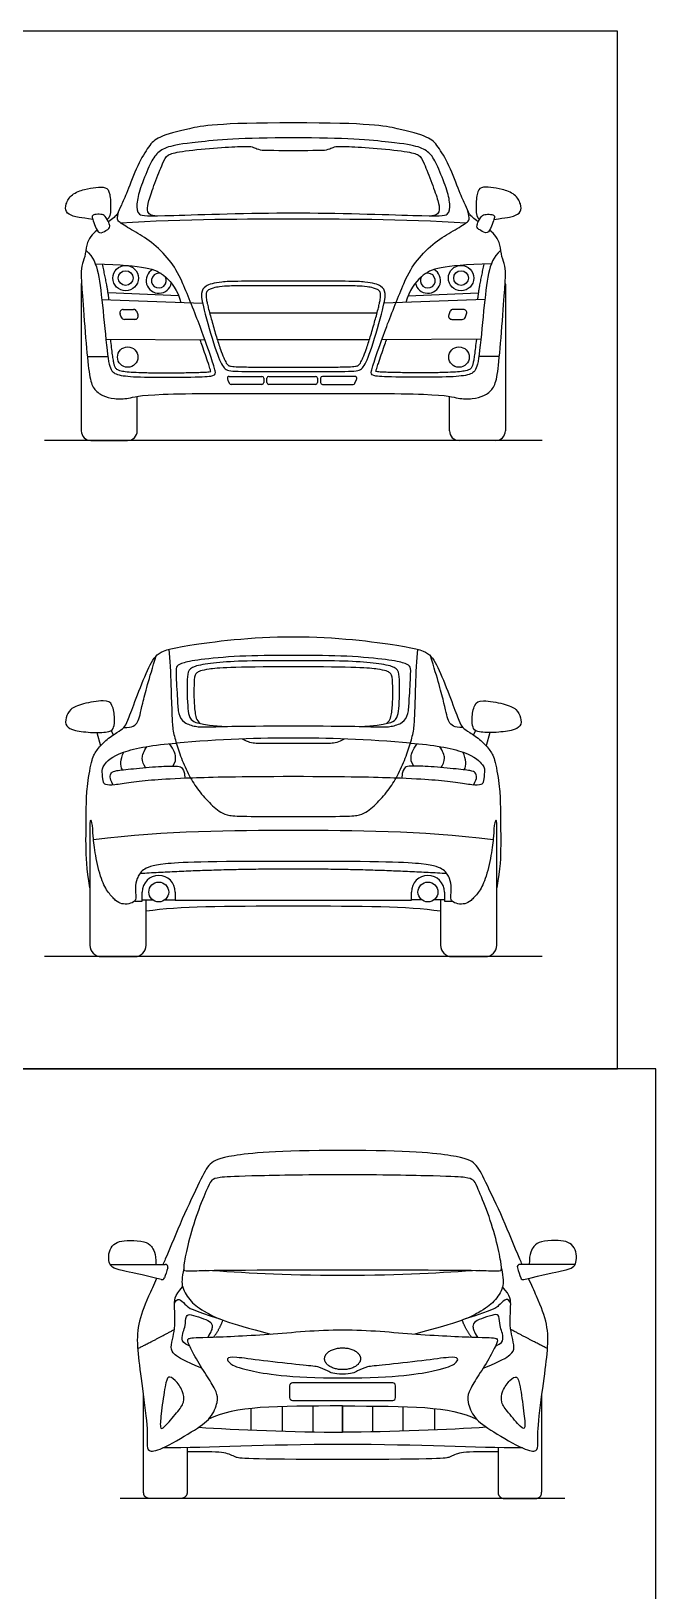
# Model space of a CAD drawing. Header units: millimetres. Extents: x 0.5 to 46.1, y 0.3 to 28.2.
# Drawn here: x 16.73 to 19.41, y 21.47 to 28.15 of the extents above; entities that cross this region are included whole.
import ezdxf

# ---------------------------------------------------------------- set-up
doc = ezdxf.new("R2010")
doc.units = ezdxf.units.MM
for name, color, linetype, true_color in [('AG-DIAGRAM', 7, 'Continuous', 0xfecc66), ('AG-TRANSPORT', 7, 'Continuous', 0x66ccff), ('X-VPRT', 6, 'Continuous', 0xff00ff)]:
    doc.layers.add(name, color=color, linetype=linetype, true_color=true_color)

msp = doc.modelspace()

# ---------------------------------------------------------------- linework, layer by layer
at = {"layer": 'AG-DIAGRAM'}
for points in [[(18.9206, 26.3935), (16.7907, 26.3935)], [(18.9206, 24.1836), (16.7907, 24.1836)], [(19.0182, 21.8638), (17.1148, 21.8638)]]:
    msp.add_lwpolyline(points, dxfattribs=at)
at = {"layer": 'AG-TRANSPORT'}
for p, q in [((17.0357, 26.9976), (17.4671, 26.9813)), ((18.6756, 26.9976), (18.2442, 26.9813)), ((17.0142, 25.143), (17.0301, 25.0859)), ((17.0757, 25.1514), (17.0844, 25.1325)), ((18.6356, 25.1514), (18.6269, 25.1325)), ((18.697, 25.143), (18.6812, 25.0859)), ((17.2085, 24.427), (17.2526, 24.427)), ((17.3061, 24.427), (17.3502, 24.427)), ((18.4052, 24.427), (18.3611, 24.427)), ((18.5028, 24.427), (18.4587, 24.427)), ((17.6736, 22.2489), (17.6736, 22.1568)), ((17.8082, 22.2573), (17.8082, 22.1518)), ((17.9387, 22.2594), (17.9387, 22.1488)), ((18.0665, 22.2596), (18.0665, 22.1477)), ((18.1943, 22.2594), (18.1943, 22.1488)), ((18.3247, 22.2573), (18.3247, 22.1518)), ((18.4593, 22.2489), (18.4593, 22.1568))]:
    msp.add_line(p, q, dxfattribs=at)
for points in [[(17.3647, 27.0134), (17.0623, 27.0262)], [(18.3465, 27.0134), (18.649, 27.0262)], [(17.4968, 26.9407), (17.8556, 26.9407), (18.2145, 26.9407)], [(17.0528, 26.8276), (17.4771, 26.824)], [(18.1809, 26.824), (17.8556, 26.824), (17.5304, 26.824)], [(18.6584, 26.8276), (18.2342, 26.824)], [(16.9733, 26.7535), (17.0615, 26.7535)], [(18.7379, 26.7535), (18.6498, 26.7535)], [(17.1763, 24.4215), (17.2085, 24.4215), (17.2085, 24.4602)], [(17.3502, 24.4602), (17.3502, 24.4259), (17.8556, 24.4259)], [(17.8556, 24.4259), (18.3611, 24.4259), (18.3611, 24.4602)], [(18.5028, 24.4602), (18.5028, 24.4215), (18.535, 24.4215)]]:
    msp.add_lwpolyline(points, dxfattribs=at)
for centre, radius in [((17.1376, 27.0888), 0.0544), ((17.1376, 27.0888), 0.0316), ((18.5737, 27.0888), 0.0544), ((18.5737, 27.0888), 0.0316), ((17.1465, 26.7505), 0.0438), ((18.5648, 26.7505), 0.0438), ((17.2794, 24.4602), 0.0426), ((18.4319, 24.4602), 0.0426)]:
    msp.add_circle(centre, radius, dxfattribs=at)
for centre, radius, start, end in [((17.2799, 27.0782), 0.0544, 119.65331, 348.2541), ((18.4314, 27.0782), 0.0544, 191.7459, 60.34669), ((16.9891, 27.0625), 0.0412, 167.91307, 180), ((17.2799, 27.0782), 0.0316, 71.192, 32.37011), ((18.4314, 27.0782), 0.0316, 147.62989, 108.808), ((18.7222, 27.0625), 0.0412, 0, 12.08693), ((17.1272, 26.9408), 0.0141, 90, 198.84323), ((17.1323, 26.9259), 0.0141, 198.84323, 270), ((17.172, 26.9408), 0.0141, 18.84323, 90), ((17.1771, 26.9259), 0.0141, 270, 18.84323), ((18.5342, 26.9259), 0.0141, 161.15677, 270), ((18.5393, 26.9408), 0.0141, 90, 161.15677), ((18.579, 26.9259), 0.0141, 270, 341.15677), ((18.5841, 26.9408), 0.0141, 341.15677, 90), ((17.581, 26.66), 0.00789, 90, 204.48668), ((17.7207, 26.66), 0.00789, 0, 90), ((17.7503, 26.66), 0.00789, 90, 180), ((17.9508, 26.66), 0.00789, 360, 90), ((17.9803, 26.66), 0.00789, 90, 180), ((18.1201, 26.66), 0.00789, 335.51332, 90), ((17.5895, 26.6412), 0.00789, 204.48668, 270), ((17.7207, 26.6412), 0.00789, 270, 0), ((17.7503, 26.6412), 0.00789, 180, 270), ((17.9508, 26.6412), 0.00789, 270, 360), ((17.9803, 26.6412), 0.00789, 180, 270), ((18.1115, 26.6412), 0.00789, 270, 335.51332), ((16.9891, 26.4346), 0.0412, 180, 270), ((17.146, 26.4346), 0.0412, 270, 0), ((18.5653, 26.4346), 0.0412, 180, 270), ((18.7222, 26.4346), 0.0412, 270, 0), ((17.2794, 24.4602), 0.0708, 360, 180), ((18.4319, 24.4602), 0.0708, 0, 180), ((17.0335, 24.2323), 0.0486, 180, 270), ((17.177, 24.2323), 0.0486, 270, 0), ((18.5343, 24.2323), 0.0486, 180, 270), ((18.6778, 24.2323), 0.0486, 270, 0), ((17.3074, 22.8548), 0.0112, 342.41624, 90), ((18.8256, 22.8548), 0.0112, 90, 197.58376), ((17.2929, 22.8116), 0.0112, 255.97549, 340.29117), ((18.8401, 22.8116), 0.0112, 199.70883, 284.02451), ((17.852, 22.3465), 0.0123, 90, 180), ((18.2809, 22.3465), 0.0123, 0, 90), ((17.852, 22.2955), 0.0123, 180, 270), ((18.2809, 22.2955), 0.0123, 270, 0)]:
    msp.add_arc(centre, radius, start, end, dxfattribs=at)
for points, knots in [([(17.8556, 27.7533), (17.5292, 27.7533), (17.4, 27.7276), (17.2707, 27.6929), (17.2385, 27.6575), (17.189, 27.5771), (17.142, 27.4491), (17.1176, 27.3989), (17.1034, 27.3609), (17.085, 27.3446), (17.0638, 27.3295)], [8.714685, 8.714685, 8.714685, 8.714685, 9.102107, 9.489528, 9.876949, 10.26437, 10.651791, 11.039213, 11.426634, 11.814055, 11.814055, 11.814055, 11.814055]), ([(18.6475, 27.3295), (18.6263, 27.3446), (18.6079, 27.3609), (18.5937, 27.3989), (18.5693, 27.4491), (18.5223, 27.5771), (18.4728, 27.6575), (18.4406, 27.6929), (18.3113, 27.7276), (18.182, 27.7533), (17.8556, 27.7533)], [5.615316, 5.615316, 5.615316, 5.615316, 6.002737, 6.390158, 6.777579, 7.165001, 7.552422, 7.939843, 8.327264, 8.714685, 8.714685, 8.714685, 8.714685]), ([(17.8556, 27.6894), (17.6366, 27.6894), (17.4063, 27.6688), (17.3143, 27.6518), (17.2674, 27.6248), (17.2404, 27.5739), (17.1966, 27.4678), (17.1831, 27.4054), (17.1876, 27.3546), (17.2494, 27.3533), (17.6688, 27.3681), (17.8556, 27.3681)], [5.093443, 5.093443, 5.093443, 5.093443, 5.659381, 6.225319, 6.791258, 7.357196, 7.923134, 8.489072, 9.05501, 9.620948, 10.186886, 10.186886, 10.186886, 10.186886]), ([(17.2628, 27.3552), (17.2366, 27.3553), (17.2291, 27.3837), (17.2333, 27.412), (17.2612, 27.4934), (17.2991, 27.5884), (17.3152, 27.6175), (17.362, 27.6306), (17.5203, 27.6471), (17.6423, 27.653), (17.676, 27.653), (17.6942, 27.6445), (17.7161, 27.6357), (17.7545, 27.6357), (17.8556, 27.6357)], [-2.797359, -2.797359, -2.797359, -2.797359, -2.564246, -2.331132, -2.098019, -1.864906, -1.631793, -1.398679, -1.165566, -0.932453, -0.69934, -0.466226, -0.233113, 0, 0, 0, 0]), ([(17.8556, 27.3681), (18.0425, 27.3681), (18.4619, 27.3533), (18.5237, 27.3546), (18.5282, 27.4054), (18.5147, 27.4678), (18.4709, 27.5739), (18.4439, 27.6248), (18.397, 27.6518), (18.305, 27.6688), (18.0747, 27.6894), (17.8556, 27.6894)], [0, 0, 0, 0, 0.565938, 1.131876, 1.697814, 2.263752, 2.829691, 3.395629, 3.961567, 4.527505, 5.093443, 5.093443, 5.093443, 5.093443]), ([(17.8556, 27.6357), (17.9568, 27.6357), (17.9952, 27.6357), (18.0171, 27.6445), (18.0353, 27.653), (18.069, 27.653), (18.191, 27.6471), (18.3493, 27.6306), (18.3961, 27.6175), (18.4122, 27.5884), (18.4501, 27.4934), (18.478, 27.412), (18.4822, 27.3837), (18.4747, 27.3553), (18.4485, 27.3552)], [0, 0, 0, 0, 0.233113, 0.466226, 0.69934, 0.932453, 1.165566, 1.398679, 1.631793, 1.864906, 2.098019, 2.331132, 2.564246, 2.797359, 2.797359, 2.797359, 2.797359]), ([(17.0153, 27.2941), (17.0047, 27.285), (16.9845, 27.2639), (16.9696, 27.2342), (16.9645, 27.177), (16.9471, 27.1435), (16.9471, 27.0914), (16.9522, 27.0194), (16.969, 26.7942), (16.982, 26.6629), (16.9987, 26.6127), (17.0386, 26.5831), (17.0875, 26.5709), (17.1499, 26.5709), (17.2136, 26.5953), (17.5969, 26.5953), (17.8556, 26.5953)], [-5.218236, -5.218236, -5.218236, -5.218236, -4.925692, -4.546792, -4.167893, -3.788994, -3.410094, -3.031195, -2.652296, -2.273396, -1.894497, -1.515597, -1.136698, -0.757799, -0.378899, 0, 0, 0, 0]), ([(17.8556, 26.5953), (18.1144, 26.5953), (18.4977, 26.5953), (18.5614, 26.5709), (18.6238, 26.5709), (18.6727, 26.5831), (18.7126, 26.6127), (18.7293, 26.6629), (18.7423, 26.7942), (18.759, 27.0194), (18.7642, 27.0914), (18.7642, 27.1435), (18.7468, 27.177), (18.7417, 27.2342), (18.7268, 27.2639), (18.7065, 27.285), (18.696, 27.2941)], [0, 0, 0, 0, 0.378899, 0.757799, 1.136698, 1.515597, 1.894497, 2.273396, 2.652296, 3.031195, 3.410094, 3.788994, 4.167893, 4.546792, 4.925692, 5.218236, 5.218236, 5.218236, 5.218236]), ([(17.0084, 27.1491), (17.1195, 27.147), (17.2429, 27.1345), (17.3052, 27.1059), (17.361, 27.0358), (17.3743, 26.9848)], [0, 0, 0, 0, 0.490156, 0.980312, 1.464243, 1.464243, 1.464243, 1.464243]), ([(18.7029, 27.1491), (18.5918, 27.147), (18.4684, 27.1345), (18.4061, 27.1059), (18.3503, 27.0358), (18.337, 26.9848)], [0, 0, 0, 0, 0.490156, 0.980312, 1.464243, 1.464243, 1.464243, 1.464243]), ([(17.8556, 27.0753), (17.6358, 27.0753), (17.5348, 27.0753), (17.4744, 27.0554), (17.4596, 27.0271), (17.4654, 26.9769), (17.5244, 26.771), (17.5569, 26.6988), (17.5855, 26.6884), (17.6896, 26.6884), (17.8556, 26.6884)], [3.480527, 3.480527, 3.480527, 3.480527, 3.915592, 4.350658, 4.785724, 5.22079, 5.655856, 6.090922, 6.525988, 6.961053, 6.961053, 6.961053, 6.961053]), ([(17.8556, 27.056), (17.7944, 27.056), (17.7153, 27.0561), (17.6242, 27.0556), (17.5802, 27.0548), (17.5448, 27.0528), (17.5158, 27.0476), (17.4989, 27.0417), (17.4896, 27.0362), (17.4844, 27.031), (17.4826, 27.025), (17.4818, 27.019), (17.4818, 27.0124), (17.4826, 27.0035), (17.4847, 26.9913), (17.4881, 26.9749), (17.4958, 26.9439), (17.5085, 26.8973), (17.5253, 26.8398), (17.5414, 26.7886), (17.5542, 26.7544), (17.563, 26.7351), (17.5681, 26.7258), (17.5724, 26.7195), (17.5759, 26.7156), (17.5791, 26.7136), (17.5838, 26.7121), (17.5916, 26.7107), (17.6094, 26.709), (17.6501, 26.708), (17.7345, 26.7077), (17.8078, 26.7077), (17.8556, 26.7077)], [3.243139, 3.243139, 3.243139, 3.243139, 3.846403, 4.02168, 4.139154, 4.279339, 4.370343, 4.429008, 4.454251, 4.476989, 4.499122, 4.515522, 4.536066, 4.564123, 4.603776, 4.657684, 4.728431, 4.918596, 5.132308, 5.318292, 5.446789, 5.492012, 5.526501, 5.551527, 5.566594, 5.577784, 5.588489, 5.614932, 5.655955, 5.764604, 6.015162, 6.486277, 6.486277, 6.486277, 6.486277]), ([(17.8556, 26.6884), (18.0217, 26.6884), (18.1258, 26.6884), (18.1544, 26.6988), (18.1869, 26.771), (18.2459, 26.9769), (18.2517, 27.0271), (18.2369, 27.0554), (18.1765, 27.0753), (18.0755, 27.0753), (17.8556, 27.0753)], [0, 0, 0, 0, 0.435066, 0.870132, 1.305198, 1.740263, 2.175329, 2.610395, 3.045461, 3.480527, 3.480527, 3.480527, 3.480527]), ([(17.8556, 26.7077), (17.9035, 26.7077), (17.9768, 26.7077), (18.0612, 26.708), (18.1019, 26.709), (18.1197, 26.7107), (18.1275, 26.7121), (18.1322, 26.7136), (18.1354, 26.7156), (18.1389, 26.7195), (18.1432, 26.7258), (18.1483, 26.7351), (18.1571, 26.7544), (18.1698, 26.7886), (18.186, 26.8398), (18.2028, 26.8973), (18.2155, 26.9439), (18.2232, 26.9749), (18.2266, 26.9913), (18.2287, 27.0035), (18.2295, 27.0124), (18.2294, 27.019), (18.2287, 27.025), (18.2269, 27.031), (18.2217, 27.0362), (18.2124, 27.0417), (18.1955, 27.0476), (18.1665, 27.0528), (18.131, 27.0548), (18.0871, 27.0556), (17.996, 27.0561), (17.9169, 27.056), (17.8556, 27.056)], [0, 0, 0, 0, 0.471116, 0.721674, 0.830323, 0.871346, 0.897788, 0.908494, 0.919684, 0.93475, 0.959776, 0.994265, 1.039489, 1.167985, 1.353969, 1.567682, 1.757847, 1.828594, 1.882502, 1.922155, 1.950211, 1.970756, 1.987155, 2.009288, 2.032026, 2.05727, 2.115934, 2.206939, 2.347123, 2.464597, 2.639875, 3.243139, 3.243139, 3.243139, 3.243139]), ([(17.0722, 26.8274), (17.075, 26.8002), (17.0781, 26.7725), (17.083, 26.7393), (17.0865, 26.7223), (17.0899, 26.711), (17.094, 26.7034), (17.1007, 26.697), (17.1153, 26.6918), (17.1392, 26.6883), (17.1752, 26.6854), (17.225, 26.6837), (17.2891, 26.6831), (17.3594, 26.6834), (17.4169, 26.6841), (17.4555, 26.6851), (17.4752, 26.6859), (17.4898, 26.687), (17.4979, 26.6879), (17.5019, 26.6888)], [1.358118, 1.358118, 1.358118, 1.358118, 1.559699, 1.6368, 1.692232, 1.733277, 1.754221, 1.777469, 1.824262, 1.906437, 2.018387, 2.183986, 2.403793, 2.657213, 2.885653, 2.977882, 3.042011, 3.082582, 3.123493, 3.123493, 3.123493, 3.123493]), ([(17.5019, 26.6888), (17.5011, 26.6933), (17.4978, 26.7049), (17.486, 26.7413), (17.4719, 26.7819), (17.4598, 26.8153), (17.4566, 26.8241)], [3.1234929, 3.1234929, 3.1234929, 3.1234929, 3.1685507, 3.242271, 3.4995251, 3.5919296, 3.5919296, 3.5919296, 3.5919296]), ([(18.6391, 26.8274), (18.6363, 26.8002), (18.6332, 26.7725), (18.6283, 26.7393), (18.6248, 26.7223), (18.6214, 26.711), (18.6173, 26.7034), (18.6106, 26.697), (18.596, 26.6918), (18.5721, 26.6883), (18.5361, 26.6854), (18.4863, 26.6837), (18.4222, 26.6831), (18.3519, 26.6834), (18.2943, 26.6841), (18.2558, 26.6851), (18.2361, 26.6859), (18.2215, 26.687), (18.2134, 26.6879), (18.2094, 26.6888)], [1.358118, 1.358118, 1.358118, 1.358118, 1.559699, 1.6368, 1.692232, 1.733277, 1.754221, 1.777469, 1.824262, 1.906437, 2.018387, 2.183986, 2.403793, 2.657213, 2.885653, 2.977882, 3.042011, 3.082582, 3.123493, 3.123493, 3.123493, 3.123493]), ([(18.2094, 26.6888), (18.2102, 26.6933), (18.2134, 26.7049), (18.2253, 26.7413), (18.2394, 26.7819), (18.2515, 26.8153), (18.2547, 26.8241)], [3.1234929, 3.1234929, 3.1234929, 3.1234929, 3.1685507, 3.242271, 3.4995251, 3.5919296, 3.5919296, 3.5919296, 3.5919296]), ([(16.9849, 24.4781), (16.9697, 24.5634), (16.9667, 24.6545), (16.9698, 24.8475), (16.9703, 24.8985), (16.9922, 25.0314), (17.0099, 25.0632), (17.0505, 25.1106), (17.1047, 25.146), (17.1318, 25.1627), (17.1448, 25.1882), (17.173, 25.2643), (17.2282, 25.407), (17.2673, 25.4836), (17.3418, 25.5102), (17.6742, 25.5535), (17.8556, 25.5535)], [-5.576508, -5.576508, -5.576508, -5.576508, -5.186313, -4.787366, -4.388419, -3.989471, -3.590524, -3.191577, -2.79263, -2.393683, -1.994736, -1.595789, -1.196841, -0.797894, -0.398947, 0, 0, 0, 0]), ([(17.8556, 25.5535), (18.0371, 25.5535), (18.3695, 25.5102), (18.444, 25.4836), (18.4831, 25.407), (18.5383, 25.2643), (18.5665, 25.1882), (18.5795, 25.1627), (18.6066, 25.146), (18.6608, 25.1106), (18.7014, 25.0632), (18.7191, 25.0314), (18.741, 24.8985), (18.7415, 24.8475), (18.7446, 24.6545), (18.7416, 24.5634), (18.7264, 24.4781)], [0, 0, 0, 0, 0.398947, 0.797894, 1.196841, 1.595789, 1.994736, 2.393683, 2.79263, 3.191577, 3.590524, 3.989471, 4.388419, 4.787366, 5.186313, 5.576508, 5.576508, 5.576508, 5.576508]), ([(17.8556, 24.9542), (17.6196, 24.9542), (17.3904, 24.9478), (17.2571, 24.9398), (17.1566, 24.9301), (17.0861, 24.9166), (17.0473, 24.9179), (17.041, 24.9318), (17.0368, 24.9778), (17.0363, 24.9972), (17.0967, 25.0617), (17.2594, 25.0911), (17.3546, 25.0973)], [4.090859, 4.090859, 4.090859, 4.090859, 4.499945, 4.909031, 5.318117, 5.727203, 6.136289, 6.545375, 6.954461, 7.363547, 7.772633, 8.172912, 8.172912, 8.172912, 8.172912]), ([(18.3567, 25.0973), (18.4519, 25.0911), (18.6146, 25.0617), (18.675, 24.9972), (18.6745, 24.9778), (18.6703, 24.9318), (18.664, 24.9179), (18.6252, 24.9166), (18.5547, 24.9301), (18.4542, 24.9398), (18.3209, 24.9478), (18.0917, 24.9542), (17.8556, 24.9542)], [0.008806, 0.008806, 0.008806, 0.008806, 0.409086, 0.818172, 1.227258, 1.636344, 2.04543, 2.454516, 2.863602, 3.272688, 3.681773, 4.090859, 4.090859, 4.090859, 4.090859]), ([(18.0665, 23.3538), (17.7793, 23.3538), (17.558, 23.3295), (17.4949, 23.3028), (17.4612, 23.2335), (17.3776, 23.0602), (17.329, 22.9376), (17.3009, 22.8735), (17.2976, 22.866)], [10.683898, 10.683898, 10.683898, 10.683898, 11.12906, 11.574223, 12.019385, 12.464547, 12.90971, 12.968607, 12.968607, 12.968607, 12.968607]), ([(18.8354, 22.866), (18.8321, 22.8735), (18.804, 22.9376), (18.7554, 23.0602), (18.6718, 23.2335), (18.638, 23.3028), (18.5749, 23.3295), (18.3536, 23.3538), (18.0665, 23.3538)], [8.399189, 8.399189, 8.399189, 8.399189, 8.458086, 8.903248, 9.348411, 9.793573, 10.238735, 10.683898, 10.683898, 10.683898, 10.683898]), ([(18.0665, 23.2495), (17.9036, 23.2495), (17.6237, 23.2437), (17.5321, 23.239), (17.5041, 23.2274), (17.4954, 23.2093), (17.4499, 23.1062), (17.4074, 22.971), (17.3864, 22.8666), (17.3846, 22.8374), (17.398, 22.8374), (17.552, 22.8427), (18.0665, 22.8427)], [5.43638, 5.43638, 5.43638, 5.43638, 5.980018, 6.523656, 7.067294, 7.610932, 8.15457, 8.698208, 9.241846, 9.785484, 10.329122, 10.87276, 10.87276, 10.87276, 10.87276]), ([(17.2901, 22.8007), (17.2026, 22.8226), (17.1092, 22.8423), (17.0789, 22.8517), (17.0657, 22.872), (17.0633, 22.9116), (17.0779, 22.9466), (17.1082, 22.9664), (17.1535, 22.9693), (17.2225, 22.965), (17.2458, 22.9487), (17.2674, 22.9135), (17.2674, 22.866)], [1.067591, 1.067591, 1.067591, 1.067591, 1.258579, 1.456566, 1.654552, 1.852539, 2.050525, 2.248511, 2.446498, 2.644484, 2.84247, 3.032804, 3.032804, 3.032804, 3.032804]), ([(18.8428, 22.8007), (18.9304, 22.8226), (19.0237, 22.8423), (19.0541, 22.8517), (19.0673, 22.872), (19.0697, 22.9116), (19.055, 22.9466), (19.0248, 22.9664), (18.9795, 22.9693), (18.9105, 22.965), (18.8872, 22.9487), (18.8655, 22.9135), (18.8656, 22.866)], [1.067591, 1.067591, 1.067591, 1.067591, 1.258579, 1.456566, 1.654552, 1.852539, 2.050525, 2.248511, 2.446498, 2.644484, 2.84247, 3.032804, 3.032804, 3.032804, 3.032804]), ([(17.2704, 22.8056), (17.2581, 22.7785), (17.2229, 22.7014), (17.1865, 22.6088), (17.1865, 22.5025), (17.2052, 22.371), (17.2336, 22.1519), (17.2283, 22.095), (17.2327, 22.0639), (17.279, 22.0656), (17.4318, 22.1545), (17.5065, 22.2061), (17.5344, 22.2817), (17.5291, 22.3164), (17.498, 22.3706), (17.4437, 22.4524), (17.4055, 22.5279), (17.3984, 22.5519), (17.4464, 22.5519), (17.749, 22.5637), (17.957, 22.5859), (18.0665, 22.5859)], [-8.237132, -8.237132, -8.237132, -8.237132, -8.012923, -7.567761, -7.122599, -6.677436, -6.232274, -5.787111, -5.341949, -4.896787, -4.451624, -4.006462, -3.561299, -3.116137, -2.670974, -2.225812, -1.78065, -1.335487, -0.890325, -0.445162, 0, 0, 0, 0]), ([(18.0665, 22.5859), (18.176, 22.5859), (18.384, 22.5637), (18.6866, 22.5519), (18.7345, 22.5519), (18.7274, 22.5279), (18.6892, 22.4524), (18.635, 22.3706), (18.6039, 22.3164), (18.5986, 22.2817), (18.6265, 22.2061), (18.7011, 22.1545), (18.854, 22.0656), (18.9002, 22.0639), (18.9047, 22.095), (18.8993, 22.1519), (18.9278, 22.371), (18.9465, 22.5025), (18.9465, 22.6088), (18.9101, 22.7014), (18.8749, 22.7785), (18.8626, 22.8056)], [0, 0, 0, 0, 0.445162, 0.890325, 1.335487, 1.78065, 2.225812, 2.670974, 3.116137, 3.561299, 4.006462, 4.451624, 4.896787, 5.341949, 5.787111, 6.232274, 6.677436, 7.122599, 7.567761, 8.012923, 8.237132, 8.237132, 8.237132, 8.237132]), ([(17.4645, 22.4217), (17.3886, 22.4512), (17.3396, 22.4833), (17.3297, 22.506), (17.3407, 22.5591), (17.3507, 22.5958), (17.3466, 22.6916), (17.3454, 22.7306), (17.3818, 22.7692)], [0, 0, 0, 0, 0.244603, 0.489207, 0.73381, 0.978414, 1.223017, 1.464373, 1.464373, 1.464373, 1.464373]), ([(18.6685, 22.4217), (18.7444, 22.4512), (18.7934, 22.4833), (18.8033, 22.506), (18.7922, 22.5591), (18.7823, 22.5958), (18.7864, 22.6916), (18.7875, 22.7306), (18.7512, 22.7692)], [0, 0, 0, 0, 0.244603, 0.489207, 0.73381, 0.978414, 1.223017, 1.464373, 1.464373, 1.464373, 1.464373]), ([(18.0665, 22.3955), (18.0284, 22.3955), (18.002, 22.4102), (17.9638, 22.4294), (17.9041, 22.433), (17.7154, 22.4539), (17.5995, 22.4712), (17.5664, 22.4654), (17.5815, 22.4402), (17.6319, 22.4165), (17.8313, 22.3797), (18.0665, 22.3797)], [3.399943, 3.399943, 3.399943, 3.399943, 3.777715, 4.155486, 4.533258, 4.911029, 5.288801, 5.666572, 6.044344, 6.422115, 6.799887, 6.799887, 6.799887, 6.799887])]:
    msp.add_open_spline(points, degree=3, knots=knots, dxfattribs=at)
for points, degree in [([(16.9968, 27.3393), (16.942, 27.3479), (16.9102, 27.3529), (16.8796, 27.3704), (16.8796, 27.4052), (16.9035, 27.4487), (16.9639, 27.4709), (17.0107, 27.4778), (17.0545, 27.4806), (17.0716, 27.4545), (17.0749, 27.3823), (17.0705, 27.3463), (17.0587, 27.3398)], 3), ([(18.7145, 27.3393), (18.7693, 27.3479), (18.8011, 27.3529), (18.8316, 27.3704), (18.8316, 27.4052), (18.8078, 27.4487), (18.7474, 27.4709), (18.7006, 27.4778), (18.6568, 27.4806), (18.6397, 27.4545), (18.6364, 27.3823), (18.6408, 27.3463), (18.6526, 27.3398)], 3), ([(16.9675, 27.2087), (17, 27.1783), (17.0219, 27.1217), (17.0405, 26.9589), (17.0611, 26.7325), (17.0772, 26.6817), (17.1254, 26.6682), (17.2399, 26.663), (17.4631, 26.665), (17.5204, 26.6695), (17.5243, 26.6862), (17.5082, 26.7364), (17.4631, 26.865), (17.3757, 27.0895), (17.3306, 27.1648), (17.247, 27.2478), (17.1698, 27.2915), (17.1043, 27.3307), (17.0991, 27.3404), (17.1087, 27.3767)], 3), ([(17.0262, 27.2833), (17.0179, 27.2862), (17.0068, 27.3117), (16.9955, 27.3424), (16.9919, 27.3543), (17.0027, 27.3612), (17.0329, 27.3629), (17.0506, 27.3571), (17.0675, 27.3227), (17.0705, 27.3103), (17.0677, 27.3003), (17.0567, 27.2945), (17.0345, 27.2805), (17.0262, 27.2833)], 3), ([(17.8556, 27.3411), (17.6791, 27.3411), (17.3819, 27.3411), (17.1175, 27.3241)], 3), ([(18.5938, 27.3241), (18.3294, 27.3411), (18.0322, 27.3411), (17.8556, 27.3411)], 3), ([(18.7438, 27.2087), (18.7113, 27.1783), (18.6894, 27.1217), (18.6708, 26.9589), (18.6502, 26.7325), (18.6341, 26.6817), (18.5859, 26.6682), (18.4714, 26.663), (18.2482, 26.665), (18.1909, 26.6695), (18.187, 26.6862), (18.2031, 26.7364), (18.2482, 26.865), (18.3356, 27.0895), (18.3807, 27.1648), (18.4643, 27.2478), (18.5415, 27.2915), (18.607, 27.3307), (18.6122, 27.3404), (18.6026, 27.3767)], 3), ([(18.6851, 27.2833), (18.6934, 27.2862), (18.7045, 27.3117), (18.7158, 27.3424), (18.7194, 27.3543), (18.7086, 27.3612), (18.6784, 27.3629), (18.6607, 27.3571), (18.6438, 27.3227), (18.6408, 27.3103), (18.6436, 27.3003), (18.6546, 27.2945), (18.6768, 27.2805), (18.6851, 27.2833)], 3), ([(17.0663, 26.9964), (17.0587, 27.0613), (17.0381, 27.1484)], 2), ([(18.645, 26.9964), (18.6526, 27.0613), (18.6732, 27.1484)], 2), ([(16.9479, 27.0625), (16.9479, 26.7486), (16.9479, 26.4346)], 2), ([(18.7634, 27.0625), (18.7634, 26.7486), (18.7634, 26.4346)], 2), ([(17.119, 26.9213), (17.1164, 26.9288), (17.1139, 26.9363)], 2), ([(17.1272, 26.9549), (17.1496, 26.9549), (17.172, 26.9549)], 2), ([(17.1771, 26.9118), (17.1547, 26.9118), (17.1323, 26.9118)], 2), ([(17.1853, 26.9454), (17.1879, 26.9379), (17.1904, 26.9304)], 2), ([(18.526, 26.9454), (18.5234, 26.9379), (18.5209, 26.9304)], 2), ([(18.5342, 26.9118), (18.5566, 26.9118), (18.579, 26.9118)], 2), ([(18.5841, 26.9549), (18.5617, 26.9549), (18.5393, 26.9549)], 2), ([(18.5923, 26.9213), (18.5948, 26.9288), (18.5974, 26.9363)], 2), ([(17.5823, 26.638), (17.5781, 26.6474), (17.5738, 26.6567)], 2), ([(17.581, 26.6679), (17.6508, 26.6679), (17.7207, 26.6679)], 2), ([(17.7286, 26.66), (17.7286, 26.6506), (17.7286, 26.6412)], 2), ([(17.7424, 26.6412), (17.7424, 26.6506), (17.7424, 26.66)], 2), ([(17.7503, 26.6679), (17.8505, 26.6679), (17.9508, 26.6679)], 2), ([(17.9587, 26.66), (17.9587, 26.6506), (17.9587, 26.6412)], 2), ([(17.9724, 26.66), (17.9724, 26.6506), (17.9724, 26.6412)], 2), ([(18.1201, 26.6679), (18.0502, 26.6679), (17.9803, 26.6679)], 2), ([(18.1187, 26.638), (18.123, 26.6474), (18.1273, 26.6567)], 2), ([(17.1872, 26.4346), (17.1872, 26.5085), (17.1872, 26.5823)], 2), ([(17.7207, 26.6334), (17.6551, 26.6334), (17.5895, 26.6334)], 2), ([(17.9508, 26.6334), (17.8505, 26.6334), (17.7503, 26.6334)], 2), ([(17.9803, 26.6334), (18.0459, 26.6334), (18.1115, 26.6334)], 2), ([(18.5241, 26.4346), (18.5241, 26.5085), (18.5241, 26.5823)], 2), ([(16.9891, 26.3935), (17.0675, 26.3935), (17.146, 26.3935)], 2), ([(18.7222, 26.3935), (18.6438, 26.3935), (18.5653, 26.3935)], 2), ([(17.1295, 25.1642), (17.1674, 25.1637), (17.1935, 25.1824), (17.2044, 25.2491), (17.2372, 25.3716), (17.2687, 25.471)], 3), ([(17.3229, 25.4992, 0.0055), (17.3275, 25.4577, 0.0055), (17.3318, 25.3327, 0.0055), (17.336, 25.2141, 0.0055), (17.3381, 25.1576, 0.0055), (17.3537, 25.0972, 0.0055), (17.3786, 25.0246, 0.0055), (17.4132, 24.9476, 0.0055), (17.4546, 24.8875, 0.0055), (17.5099, 24.8267, 0.0055), (17.5639, 24.7837, 0.0055), (17.6339, 24.7837, 0.0055), (17.8556, 24.7837, 0.0055)], 3), ([(17.8556, 25.4731), (17.7953, 25.4731), (17.6455, 25.4731), (17.4586, 25.4571), (17.3784, 25.4419), (17.3552, 25.4276), (17.3514, 25.4115), (17.3602, 25.2731), (17.3623, 25.2229), (17.3847, 25.1828), (17.4387, 25.1676), (17.4792, 25.1655), (17.5919, 25.1714), (17.8556, 25.1714)], 3), ([(17.8556, 25.4502), (17.748, 25.4502), (17.6302, 25.4502), (17.5061, 25.4409), (17.4251, 25.4274), (17.4023, 25.4063), (17.4006, 25.3599), (17.4011, 25.2877), (17.4053, 25.2295), (17.4107, 25.2004), (17.4471, 25.1757), (17.5703, 25.1694)], 3), ([(17.8556, 24.7837, 0.0055), (18.0773, 24.7837, 0.0055), (18.1474, 24.7837, 0.0055), (18.2014, 24.8267, 0.0055), (18.2567, 24.8875, 0.0055), (18.2981, 24.9476, 0.0055), (18.3327, 25.0246, 0.0055), (18.3576, 25.0972, 0.0055), (18.3732, 25.1576, 0.0055), (18.3753, 25.2141, 0.0055), (18.3795, 25.3327, 0.0055), (18.3837, 25.4577, 0.0055), (18.3884, 25.4992, 0.0055)], 3), ([(17.8556, 25.1714), (18.1194, 25.1714), (18.2321, 25.1655), (18.2726, 25.1676), (18.3266, 25.1828), (18.349, 25.2229), (18.3511, 25.2731), (18.3599, 25.4115), (18.3561, 25.4276), (18.3329, 25.4419), (18.2527, 25.4571), (18.0658, 25.4731), (17.9159, 25.4731), (17.8556, 25.4731)], 3), ([(18.141, 25.1694), (18.2642, 25.1757), (18.3006, 25.2004), (18.306, 25.2295), (18.3102, 25.2877), (18.3107, 25.3599), (18.309, 25.4063), (18.2862, 25.4274), (18.2051, 25.4409), (18.0811, 25.4502), (17.9633, 25.4502), (17.8556, 25.4502)], 3), ([(18.5818, 25.1642), (18.5439, 25.1637), (18.5178, 25.1824), (18.5069, 25.2491), (18.4741, 25.3716), (18.4426, 25.471)], 3), ([(17.8556, 25.4244), (17.5888, 25.4244), (17.4723, 25.4147), (17.4373, 25.3987), (17.4309, 25.3814), (17.4288, 25.2881), (17.4343, 25.2278), (17.4394, 25.1974), (17.4563, 25.1815)], 3), ([(18.255, 25.1815), (18.2719, 25.1974), (18.277, 25.2278), (18.2825, 25.2881), (18.2804, 25.3814), (18.274, 25.3987), (18.239, 25.4147), (18.1225, 25.4244), (17.8556, 25.4244)], 3), ([(16.9967, 25.1433), (16.9698, 25.1442), (16.9152, 25.1512), (16.8796, 25.1689), (16.8796, 25.2059), (16.898, 25.2444), (16.9481, 25.2663), (17.0538, 25.2846), (17.082, 25.2674), (17.0934, 25.2002), (17.0867, 25.1626), (17.0768, 25.1454), (17.0236, 25.1423), (16.9967, 25.1433)], 3), ([(18.7146, 25.1433), (18.7415, 25.1442), (18.7961, 25.1512), (18.8316, 25.1689), (18.8316, 25.2059), (18.8132, 25.2444), (18.7632, 25.2663), (18.6575, 25.2846), (18.6293, 25.2674), (18.6179, 25.2002), (18.6246, 25.1626), (18.6345, 25.1454), (18.6877, 25.1423), (18.7146, 25.1433)], 3), ([(17.8556, 25.1193, 0.0055), (17.7227, 25.1193, 0.0055), (17.5325, 25.1146, 0.0055), (17.3546, 25.0973, 0.0055)], 3), ([(17.8556, 25.0954), (17.737, 25.0954, 0.0055), (17.6923, 25.0954, 0.0055), (17.664, 25.1005, 0.0055), (17.6375, 25.1153, 0.0055)], 3), ([(18.3567, 25.0973, 0.0055), (18.1788, 25.1146, 0.0055), (17.9886, 25.1193, 0.0055), (17.8556, 25.1193, 0.0055)], 3), ([(18.0738, 25.1153, 0.0055), (18.0473, 25.1005, 0.0055), (18.019, 25.0954, 0.0055), (17.9743, 25.0954, 0.0055), (17.8556, 25.0954)], 3), ([(17.1239, 24.9831), (17.1134, 25.0017), (17.1144, 25.0277), (17.1295, 25.0591)], 3), ([(17.2231, 24.993), (17.2143, 25.0058), (17.2033, 25.0321), (17.2146, 25.0622), (17.2301, 25.0833)], 3), ([(17.3401, 24.9991), (17.3517, 25.0171), (17.3537, 25.0383), (17.3462, 25.0663), (17.325, 25.095)], 3), ([(18.3712, 24.9991), (18.3596, 25.0171), (18.3576, 25.0383), (18.3651, 25.0663), (18.3863, 25.095)], 3), ([(18.4882, 24.993), (18.497, 25.0058), (18.508, 25.0321), (18.4967, 25.0622), (18.4812, 25.0833)], 3), ([(18.5874, 24.9831), (18.5979, 25.0017), (18.5969, 25.0277), (18.5818, 25.0591)], 3), ([(17.0845, 24.9184), (17.0741, 24.9361), (17.0693, 24.9518), (17.0758, 24.973), (17.0915, 24.9798), (17.1616, 24.9874), (17.2884, 24.9993), (17.3582, 24.9993), (17.377, 24.9969), (17.3896, 24.9795), (17.391, 24.9467)], 3), ([(18.6268, 24.9184), (18.6372, 24.9361), (18.642, 24.9518), (18.6355, 24.973), (18.6198, 24.9798), (18.5497, 24.9874), (18.4229, 24.9993), (18.3531, 24.9993), (18.3343, 24.9969), (18.3217, 24.9795), (18.3203, 24.9467)], 3), ([(17.8556, 24.5915), (17.4684, 24.5915), (17.2673, 24.5825), (17.2081, 24.5569), (17.1842, 24.5182), (17.1784, 24.4772), (17.1821, 24.4358), (17.1801, 24.4205), (17.1517, 24.4078), (17.1203, 24.4082), (17.0963, 24.4208), (17.0635, 24.456), (17.0331, 24.507), (17.0064, 24.6228), (16.9979, 24.7018), (16.9958, 24.7627), (16.985, 24.7758), (16.9849, 24.7524)], 3), ([(18.7264, 24.7524), (18.7263, 24.7758), (18.7155, 24.7627), (18.7134, 24.7018), (18.7049, 24.6228), (18.6782, 24.507), (18.6478, 24.456), (18.615, 24.4208), (18.591, 24.4082), (18.5596, 24.4078), (18.5312, 24.4205), (18.5292, 24.4358), (18.5329, 24.4772), (18.5271, 24.5182), (18.5032, 24.5569), (18.444, 24.5825), (18.2429, 24.5915), (17.8556, 24.5915)], 3), ([(16.9849, 24.7524), (16.9849, 24.4923), (16.9849, 24.2323)], 2), ([(17.0001, 24.6856), (17.323, 24.7246), (17.5906, 24.7246), (17.8556, 24.7246)], 3), ([(17.8556, 24.7246), (18.1207, 24.7246), (18.3883, 24.7246), (18.7112, 24.6856)], 3), ([(18.7264, 24.2323), (18.7264, 24.4923), (18.7264, 24.7524)], 2), ([(17.1996, 24.5404), (17.5196, 24.5598), (17.8556, 24.5598)], 2), ([(17.8556, 24.5598), (18.1917, 24.5598), (18.5117, 24.5404)], 2), ([(17.2256, 24.2323), (17.2256, 24.3296), (17.2256, 24.427)], 2), ([(17.8556, 24.3991), (17.5496, 24.3991), (17.373, 24.3991), (17.2256, 24.3777)], 3), ([(18.4857, 24.3777), (18.3383, 24.3991), (18.1617, 24.3991), (17.8556, 24.3991)], 3), ([(18.4857, 24.427), (18.4857, 24.3296), (18.4857, 24.2323)], 2), ([(17.0335, 24.1836), (17.1052, 24.1836), (17.177, 24.1836)], 2), ([(18.5343, 24.1836), (18.6061, 24.1836), (18.6778, 24.1836)], 2), ([(18.0665, 22.8427), (18.581, 22.8427), (18.7349, 22.8374), (18.7483, 22.8374), (18.7466, 22.8666), (18.7256, 22.971), (18.683, 23.1062), (18.6376, 23.2093), (18.6288, 23.2274), (18.6008, 23.239), (18.5093, 23.2437), (18.2294, 23.2495), (18.0665, 23.2495)], 3), ([(17.0708, 22.866), (17.1497, 22.866), (17.2285, 22.866), (17.3074, 22.866)], 3), ([(17.318, 22.8514), (17.313, 22.8356), (17.3082, 22.8211), (17.3034, 22.8078)], 3), ([(17.3861, 22.8479), (17.3786, 22.8075), (17.374, 22.7692), (17.416, 22.7043), (17.4719, 22.6634), (17.5658, 22.6168), (17.7575, 22.5678)], 3), ([(18.0665, 22.8184), (17.8041, 22.8184), (17.6408, 22.8301), (17.4798, 22.8399)], 3), ([(18.6532, 22.8399), (18.4921, 22.8301), (18.3289, 22.8184), (18.0665, 22.8184)], 3), ([(18.7469, 22.8479), (18.7543, 22.8075), (18.759, 22.7692), (18.717, 22.7043), (18.661, 22.6634), (18.5671, 22.6168), (18.3754, 22.5678)], 3), ([(18.8149, 22.8514), (18.8199, 22.8356), (18.8248, 22.8211), (18.8296, 22.8078)], 3), ([(19.0622, 22.866), (18.9833, 22.866), (18.9045, 22.866), (18.8256, 22.866)], 3), ([(17.3467, 22.6998), (17.3573, 22.7196), (17.3715, 22.7177), (17.3982, 22.689), (17.4162, 22.6714), (17.541, 22.6326)], 3), ([(18.7863, 22.6998), (18.7757, 22.7196), (18.7615, 22.7177), (18.7347, 22.689), (18.7168, 22.6714), (18.5919, 22.6326)], 3), ([(17.4121, 22.5163), (17.3855, 22.5277), (17.3765, 22.5437), (17.3836, 22.5796), (17.394, 22.5995), (17.3945, 22.6509), (17.4134, 22.6524), (17.463, 22.6372), (17.5012, 22.6221), (17.5121, 22.6023), (17.5041, 22.5782), (17.4894, 22.5539)], 3), ([(18.7208, 22.5163), (18.7475, 22.5277), (18.7564, 22.5437), (18.7493, 22.5796), (18.739, 22.5995), (18.7385, 22.6509), (18.7196, 22.6524), (18.67, 22.6372), (18.6317, 22.6221), (18.6209, 22.6023), (18.6289, 22.5782), (18.6436, 22.5539)], 3), ([(17.1891, 22.5054), (17.2557, 22.5389), (17.3468, 22.5874)], 2), ([(17.515, 22.5548), (17.5406, 22.5899), (17.5545, 22.6275)], 2), ([(18.618, 22.5548), (18.5924, 22.5899), (18.5785, 22.6275)], 2), ([(18.9439, 22.5054), (18.8773, 22.5389), (18.7862, 22.5874)], 2), ([(18.0665, 22.3797), (18.3016, 22.3797), (18.501, 22.4165), (18.5514, 22.4402), (18.5665, 22.4654), (18.5334, 22.4712), (18.4175, 22.4539), (18.2289, 22.433), (18.1692, 22.4294), (18.131, 22.4102), (18.1045, 22.3955), (18.0665, 22.3955)], 3), ([(17.2866, 22.1707), (17.2851, 22.182), (17.2894, 22.229), (17.3075, 22.3567), (17.3186, 22.3911), (17.3489, 22.3748), (17.3851, 22.3247), (17.3909, 22.2739), (17.3611, 22.236), (17.2982, 22.1614), (17.2881, 22.1594), (17.2866, 22.1707)], 3), ([(18.8464, 22.1707), (18.8478, 22.182), (18.8435, 22.229), (18.8255, 22.3567), (18.8144, 22.3911), (18.7841, 22.3748), (18.7479, 22.3247), (18.7421, 22.2739), (18.7718, 22.236), (18.8348, 22.1614), (18.8449, 22.1594), (18.8464, 22.1707)], 3), ([(17.8397, 22.3465), (17.8397, 22.321), (17.8397, 22.2955)], 2), ([(18.0665, 22.3588), (17.9593, 22.3588), (17.852, 22.3588)], 2), ([(18.2809, 22.3588), (18.1737, 22.3588), (18.0665, 22.3588)], 2), ([(18.2932, 22.2955), (18.2932, 22.321), (18.2932, 22.3465)], 2), ([(18.0665, 22.2596), (17.7784, 22.2596), (17.6058, 22.2596), (17.4927, 22.2031)], 3), ([(17.852, 22.2832), (17.9593, 22.2832), (18.0665, 22.2832)], 2), ([(18.0665, 22.2832), (18.1737, 22.2832), (18.2809, 22.2832)], 2), ([(18.0665, 22.2596), (18.3546, 22.2596), (18.5272, 22.2596), (18.6403, 22.2031)], 3), ([(18.0665, 22.1477), (18.0665, 22.2036), (18.0665, 22.2596)], 2), ([(17.4507, 22.1687), (17.6093, 22.1576), (17.8589, 22.1477), (18.0665, 22.1477)], 3), ([(18.6823, 22.1687), (18.5237, 22.1576), (18.2741, 22.1477), (18.0665, 22.1477)], 3), ([(18.0665, 22.0949), (17.7263, 22.0949), (17.5001, 22.0802), (17.2967, 22.0802)], 3), ([(18.0665, 22.0308), (17.6429, 22.0308), (17.605, 22.0384), (17.5712, 22.0635), (17.496, 22.0635), (17.4009, 22.0635)], 3), ([(18.8362, 22.0802), (18.6329, 22.0802), (18.4067, 22.0949), (18.0665, 22.0949)], 3), ([(18.732, 22.0635), (18.637, 22.0635), (18.5618, 22.0635), (18.5279, 22.0384), (18.49, 22.0308), (18.0665, 22.0308)], 3)]:
    msp.add_open_spline(points, degree=degree, dxfattribs=at)
for points, weights, degree, knots in [([(18.1434, 22.4619), (18.1434, 22.5085), (18.0665, 22.5085), (17.9895, 22.5085), (17.9895, 22.4619), (17.9895, 22.4153), (18.0665, 22.4153), (18.1434, 22.4153), (18.1434, 22.4619)], [1, 0.707106781187, 1, 0.707106781187, 1, 0.707106781187, 1, 0.707106781187, 1], 2, [0, 0, 0, 0.2401975, 0.2401975, 0.4803951, 0.4803951, 0.7205926, 0.7205926, 0.9607902, 0.9607902, 0.9607902]), ([(17.4009, 22.0813), (17.4009, 22.0173), (17.4009, 21.9534), (17.4009, 21.8895), (17.4009, 21.8744), (17.3903, 21.8638), (17.3753, 21.8638), (17.33, 21.8638), (17.2847, 21.8638), (17.2394, 21.8638), (17.2244, 21.8638), (17.2138, 21.8744), (17.2138, 21.8895), (17.2138, 22.017), (17.2138, 22.1445), (17.2138, 22.3038)], [1, 1, 1, 1, 0.804737854124, 0.804737854124, 1, 1, 1, 1, 0.804737854124, 0.804737854124, 1, 1, 1, 1], 3, [4.052729, 4.052729, 4.052729, 4.052729, 4.682002, 4.682002, 4.682002, 4.814227, 4.814227, 4.814227, 5.25998, 5.25998, 5.25998, 5.392205, 5.392205, 5.392205, 6.647422, 6.647422, 6.647422, 6.647422]), ([(18.732, 22.0813), (18.732, 22.0173), (18.732, 21.9534), (18.732, 21.8895), (18.732, 21.8744), (18.7427, 21.8638), (18.7577, 21.8638), (18.803, 21.8638), (18.8483, 21.8638), (18.8935, 21.8638), (18.9086, 21.8638), (18.9192, 21.8744), (18.9192, 21.8895), (18.9192, 22.017), (18.9192, 22.1445), (18.9192, 22.3038)], [1, 1, 1, 1, 0.804737854124, 0.804737854124, 1, 1, 1, 1, 0.804737854124, 0.804737854124, 1, 1, 1, 1], 3, [4.052729, 4.052729, 4.052729, 4.052729, 4.682002, 4.682002, 4.682002, 4.814227, 4.814227, 4.814227, 5.25998, 5.25998, 5.25998, 5.392205, 5.392205, 5.392205, 6.647422, 6.647422, 6.647422, 6.647422])]:
    msp.add_rational_spline(points, weights, degree=degree, knots=knots, dxfattribs=at)
at = {"layer": 'X-VPRT'}
for points in [[(11.7875, 28.1459), (11.7875, 23.7026), (19.2437, 23.7026), (19.2437, 28.1459)], [(11.7875, 23.7026), (11.7875, 18.8886), (19.4075, 18.8886), (19.4075, 23.7026)]]:
    msp.add_lwpolyline(points, close=True, dxfattribs=at)

doc.saveas('drawing.dxf')
